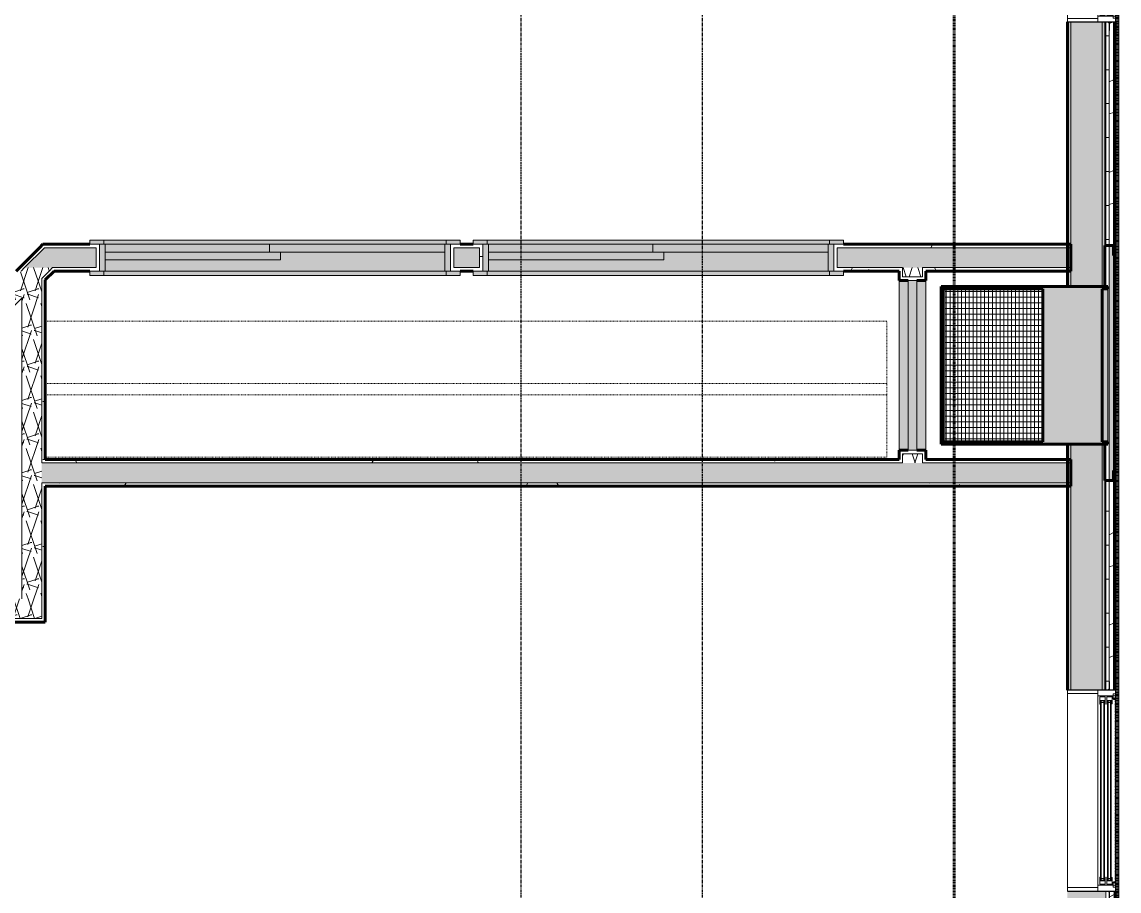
# Model space of a CAD drawing. Header units: inches. Extents: x -4110 to -1807, y 9775 to 11251.
# Drawn here: x -2261.6 to -2067.7, y 10168.9 to 10322.4 of the extents above; entities that cross this region are included whole.
import ezdxf

# ---------------------------------------------------------------- set-up
doc = ezdxf.new("R2010")
doc.units = ezdxf.units.IN
doc.header["$MEASUREMENT"] = 0
for name, pattern in [('Dash', [0.25, 0.125, -0.125]), ('Dash 1_16_', [0.125, 0.0625, -0.0625]), ('Double Dash 3_8_', [1, 0.375, -0.125, 0.125, -0.125, 0.125, -0.125]), ('Grid Line 1_2_', [0.875, 0.5, -0.125, 0.125, -0.125])]:
    doc.linetypes.add(name, pattern=pattern)
for name, color, linetype, lineweight in [('0-1', 7, 'Continuous', 5), ('0-2', 10, 'Continuous', 18), ('0-3', 250, 'Double Dash 3_8_', 60), ('A-DETL-GENF-HDLN-1', 7, 'Dash', 9), ('A-DETL-GENF-HDLN-2', 1, 'Continuous', 18), ('A-DOOR', 31, 'Continuous', 18), ('A-DOOR-1', 55, 'Continuous', 18), ('A-DOOR-2', 10, 'Continuous', 18), ('A-DOOR-3', 7, 'Continuous', 9), ('A-DOOR-FRAM-1', 31, 'Continuous', 18), ('A-DOOR-FRAM-2', 7, 'Continuous', 9), ('A-GENM-1', 253, 'Continuous', 9), ('A-GENM-2', 7, 'Continuous', 9), ('A-GENM-3', 35, 'Continuous', 9), ('A-GENM-4', 250, 'Continuous', 60), ('A-GLAZ', 151, 'Continuous', 18), ('A-GLAZ-1', 59, 'Continuous', 18), ('A-GLAZ-2', 50, 'Continuous', 30), ('A-GLAZ-3', 7, 'Continuous', 9), ('A-GLAZ-4', 250, 'Continuous', 60), ('A-GLAZ-5', 151, 'Continuous', 9), ('A-WALL-1', 8, 'Continuous', 5), ('A-WALL-3', 250, 'Continuous', 60), ('A-WALL-4', 10, 'Continuous', 18), ('A-WALL-5', 251, 'Continuous', 5), ('A-WALL-PATT-1', 7, 'Continuous', 9), ('A-WALL-PATT-2', 253, 'Continuous', 9), ('A-WALL-PATT-3', 135, 'Continuous', 9), ('C-PROP-LINE-2', 250, 'Dash 1_16_', 60), ('Q-CASE-HDLN-1', 7, 'Dash', 9), ('S-GRID-1', 1, 'Grid Line 1_2_', 30)]:
    doc.layers.add(name, color=color, linetype=linetype, lineweight=lineweight)
pattern_1 = [(0, (0, 0), (20.48, 5.12), [0.845, -14.515, 0.845, -14.515, -81.92]), (0, (0, 0), (20.48, 5.12), [-30.72, 0.845, -29.875, 0.845, -14.515, -35.84]), (0, (0, 0), (20.48, 5.12), [-76.8, 0.845, -9.395, 0.845, -24.755]), (120, (7.68, 2.56), (-14.67405, 15.1762003), [0.845, -14.515, 0.845, -14.515, -81.92]), (120, (7.68, 2.56), (-14.67405, 15.1762003), [-30.72, 0.845, -29.875, 0.845, -14.515, -35.84]), (120, (7.68, 2.56), (-14.67405, 15.1762003), [-76.8, 0.845, -9.395, 0.845, -24.755]), (240, (10.24, 12.8), (-5.80595, -20.2962003), [0.845, -14.515, 0.845, -14.515, -81.92]), (240, (10.24, 12.8), (-5.80595, -20.2962003), [-30.72, 0.845, -29.875, 0.845, -14.515, -35.84]), (240, (10.24, 12.8), (-5.80595, -20.2962003), [-76.8, 0.845, -9.395, 0.845, -24.755])]
pattern_2 = [(161.57, (0.32, 0.32), (-2.560496185, -0.000537386), [0, -18.214, 2.022, 0]), (18.43, (-0.32, 0.32), (-2.560496185, 0.000537386), [0, -18.214, 2.022, 0]), (108.43, (0.32, 0.32), (1.27922091, -6.400876726), [6.07, -14.166]), (71.57, (-0.32, 0.32), (1.27922091, 6.400876726), [6.07, -14.166])]

# ---------------------------------------------------------------- blocks, each defined once
blk = doc.blocks.new('083100 - Access Doors and Panels - Type 1 - ACCESS PANEL - 2-6 X 6-0-3696233-ENLARGED RCP - 2ND FLOOR PLAN - WEST')
at = {"layer": 'A-DOOR-1'}
blk.add_hatch(color=256, dxfattribs=at).paths.add_polyline_path([(-13.75, 0.75), (-15, 0.75), (-15, -0.75), (15, -0.75), (15, 0.75), (13.25, 0.75)], flags=0)
at = {"layer": 'A-DOOR-2'}
for p, q in [((15, 0.75), (-15, 0.75)), ((-15, 0.75), (-15, -0.75)), ((15, 0.75), (15, -0.75)), ((15, -0.75), (-15, -0.75))]:
    blk.add_line(p, q, dxfattribs=at)
blk = doc.blocks.new('SLIDING - FLUSH - SLIDING - FLUSH - 5-0 x 6-8-3203586-ENLARGED RCP - 2ND FLOOR PLAN - WEST')
at = {"layer": 'A-DOOR'}
for points in [[(-32.75, 3.25), (-32.75, 2.5), (-30.25, 2.5), (-30.25, 3.25), (-31, 3.25)], [(-30.25, 2.5), (30.25, 2.5), (30.25, 3.25), (-30.25, 3.25)], [(30.25, 2.5), (32.75, 2.5), (32.75, 3.25), (30.25, 3.25)], [(-1, -0.88), (30, -0.88), (30, 0.5), (-1, 0.5)], [(-30, -2.25), (1, -2.25), (1, -0.88), (-30, -0.88)], [(-32.75, -3), (-30.25, -3), (-30.25, -2.25), (-32.75, -2.25)], [(-30.25, -2.25), (-30.25, -3), (30.25, -3), (30.25, -2.25), (-30, -2.25)], [(30.25, -3), (32.75, -3), (32.75, -2.25), (30.25, -2.25)]]:
    blk.add_hatch(color=256, dxfattribs=at).paths.add_polyline_path(points, flags=0)
at = {"layer": 'A-DOOR-FRAM-1'}
for points in [[(-31, -2.25), (-30, -2.25), (-30, 2.5), (-31, 2.5), (-31, -0.88)], [(30, -0.88), (30, -2.25), (31, -2.25), (31, 2.5), (30, 2.5), (30, 0.5)]]:
    blk.add_hatch(color=256, dxfattribs=at).paths.add_polyline_path(points, flags=0)
h = blk.add_hatch(color=256, dxfattribs=at)
h.paths.add_polyline_path([(-30, 0.5), (-30, -0.88), (-1, -0.88), (-1, 0.5), (30, 0.5), (30, 2.5), (-30, 2.5)], flags=0)
h.paths.add_polyline_path([(1, -2.25), (30, -2.25), (30, -0.88), (1, -0.88)], flags=0)
at = {"layer": 'A-DOOR-3'}
for p, q in [((-32.75, 2.5), (-32.75, 3.25)), ((-30.25, 3.25), (-32.75, 3.25)), ((-32.75, 2.5), (-30.25, 2.5)), ((30.25, 3.25), (-30.25, 3.25)), ((-30.25, 3.25), (-30.25, 2.5)), ((30.25, 2.5), (30.25, 3.25)), ((30.25, 3.25), (32.75, 3.25)), ((32.75, 2.5), (30.25, 2.5)), ((32.75, 3.25), (32.75, 2.5)), ((30, 0.5), (-1, 0.5)), ((-1, 0.5), (-1, -0.88)), ((30, 0.5), (30, -0.88)), ((1, -0.88), (-30, -0.88)), ((-30, -0.88), (-30, -2.25)), ((-1, -0.88), (30, -0.88)), ((1, -0.88), (1, -2.25)), ((-32.75, -3), (-32.75, -2.25)), ((-30.25, -2.25), (-32.75, -2.25)), ((-32.75, -3), (-30.25, -3)), ((-30.25, -2.25), (-30.25, -3)), ((-30.25, -3), (30.25, -3)), ((-30, -2.25), (1, -2.25)), ((30.25, -2.25), (32.75, -2.25)), ((30.25, -3), (30.25, -2.25)), ((32.75, -3), (30.25, -3)), ((32.75, -2.25), (32.75, -3))]:
    blk.add_line(p, q, dxfattribs=at)
at = {"layer": 'A-DOOR-FRAM-2'}
for p, q in [((-31, -2.25), (-31, 2.5)), ((-30, 2.5), (-31, 2.5)), ((30, 2.5), (-30, 2.5)), ((-30, 2.5), (-30, -2.25)), ((30, -2.25), (30, 2.5)), ((30, 2.5), (31, 2.5)), ((31, 2.5), (31, -2.25)), ((-31, -2.25), (-30, -2.25)), ((1, -2.25), (30, -2.25)), ((31, -2.25), (30, -2.25))]:
    blk.add_line(p, q, dxfattribs=at)
blk = doc.blocks.new('OD_CW_Closet - OD_CW_Closet-4058444-ENLARGED RCP - 2ND FLOOR PLAN - WEST')
at = {"layer": 'Q-CASE-HDLN-1'}
for p, q in [((149.46, 24), (0.74, 24)), ((0.74, 24), (0.74, 0)), ((0.74, 13), (149.46, 13)), ((0.74, 11), (149.46, 11)), ((0.74, 0), (149.46, 0))]:
    blk.add_line(p, q, dxfattribs=at)
blk = doc.blocks.new('CTR - 1st Phase - Unit Layouts_rvt-1-ENLARGED RCP - 2ND FLOOR PLAN - WEST')
at = {"layer": 'A-WALL-1'}
h = blk.add_hatch(color=256, dxfattribs=at)
h.paths.add_polyline_path([(-2104.92, 10246.79), (-2104.92, 10276.79), (-2106.55, 10276.79), (-2106.55, 10246.79), (-2105.53, 10246.79)], flags=0)
h.paths.add_polyline_path([(-2102.42, 10246.79), (-2101.8, 10246.79), (-2101.8, 10276.79), (-2103.42, 10276.79), (-2103.42, 10246.79)], flags=0)
at = {"layer": 'A-WALL-PATT-1'}
h = blk.add_hatch(dxfattribs=at)
h.set_pattern_fill('FP_1', color=256, style=0, pattern_type=2)
h.set_pattern_definition(pattern_1)
h.paths.add_polyline_path([(-2117.47, 10280.79), (-2117.47, 10282.54), (-2076.8, 10282.54), (-2076.8, 10283.16), (-2118.1, 10283.16), (-2118.1, 10280.79)], flags=0)
h.paths.add_polyline_path([(-2180.72, 10280.79), (-2180.1, 10280.79), (-2180.1, 10283.16), (-2185.85, 10283.16), (-2185.85, 10280.79), (-2185.22, 10280.79), (-2185.22, 10282.54), (-2180.72, 10282.54)], flags=0)
h.paths.add_polyline_path([(-2247.85, 10280.79), (-2247.85, 10283.16), (-2257.86, 10283.16), (-2258.48, 10282.54), (-2248.47, 10282.54), (-2248.47, 10280.79)], flags=0)
h = blk.add_hatch(dxfattribs=at)
h.set_pattern_fill('FP_1', color=256, style=0, pattern_type=2)
h.set_pattern_definition(pattern_1)
h.paths.add_polyline_path([(-2101.8, 10278.41), (-2076.8, 10278.41), (-2076.8, 10279.04), (-2102.42, 10279.04), (-2102.42, 10278.41)], flags=0)
h.paths.add_polyline_path([(-2118.1, 10278.41), (-2105.92, 10278.41), (-2105.92, 10279.04), (-2117.47, 10279.04), (-2117.47, 10280.79), (-2118.1, 10280.79), (-2118.1, 10279.04)], flags=0)
h.paths.add_polyline_path([(-2180.1, 10278.41), (-2180.1, 10280.79), (-2180.72, 10280.79), (-2180.72, 10279.04), (-2185.22, 10279.04), (-2185.22, 10280.79), (-2185.85, 10280.79), (-2185.85, 10278.41), (-2180.72, 10278.41)], flags=0)
h.paths.add_polyline_path([(-2247.85, 10278.41), (-2247.85, 10280.79), (-2248.47, 10280.79), (-2248.47, 10279.04), (-2256.15, 10279.04), (-2256.78, 10278.41), (-2248.47, 10278.41)], flags=0)
h = blk.add_hatch(dxfattribs=at)
h.set_pattern_fill('FP_1', color=256, style=0, pattern_type=2)
h.set_pattern_definition(pattern_1)
h.paths.add_polyline_path([(-2291.25, 10243.06), (-2261.57, 10272.73), (-2261.57, 10273.62), (-2291.69, 10243.5)], flags=0)
h.paths.add_polyline_path([(-2258.07, 10276.23), (-2255.89, 10278.41), (-2256.78, 10278.41), (-2258.07, 10277.12), (-2258.07, 10276.86)], flags=0)
h = blk.add_hatch(dxfattribs=at)
h.set_pattern_fill('FP_1', color=256, style=0, pattern_type=2)
h.set_pattern_definition(pattern_1)
h.paths.add_polyline_path([(-2258.07, 10217.04), (-2257.45, 10217.04), (-2257.45, 10241.04), (-2258.07, 10241.04), (-2258.07, 10220.54)], flags=0)
h.paths.add_polyline_path([(-2257.46, 10244.54), (-2257.45, 10244.54), (-2257.45, 10276.86), (-2258.07, 10276.23), (-2258.07, 10244.54)], flags=0)
h = blk.add_hatch(dxfattribs=at)
h.set_pattern_fill('FP_1', color=256, style=0, pattern_type=2)
h.set_pattern_definition(pattern_1)
h.paths.add_polyline_path([(-2102.42, 10244.54), (-2076.8, 10244.55), (-2076.8, 10245.16), (-2102.42, 10245.16)], flags=0)
h.paths.add_polyline_path([(-2208.39, 10244.54), (-2105.92, 10244.54), (-2105.92, 10245.16), (-2257.45, 10245.16), (-2257.45, 10244.54)], flags=0)
h = blk.add_hatch(dxfattribs=at)
h.set_pattern_fill('FP_1', color=256, style=0, pattern_type=2)
h.set_pattern_definition(pattern_1)
h.paths.add_polyline_path([(-2141.03, 10240.41), (-2076.17, 10240.41), (-2076.17, 10241.04), (-2257.45, 10241.04), (-2257.45, 10240.41), (-2208.39, 10240.41)], flags=0)
at = {"layer": 'A-WALL-PATT-2'}
h = blk.add_hatch(dxfattribs=at)
h.set_pattern_fill('FP_2', color=256, style=0, pattern_type=2)
h.set_pattern_definition(pattern_2)
h.paths.add_polyline_path([(-2076.8, 10279.04), (-2076.17, 10279.04), (-2076.17, 10282.54), (-2117.47, 10282.54), (-2117.47, 10279.04), (-2081.14, 10279.04)], flags=0)
h.paths.add_polyline_path([(-2180.72, 10279.04), (-2180.72, 10282.54), (-2185.22, 10282.54), (-2185.22, 10279.04)], flags=0)
h.paths.add_polyline_path([(-2261.1, 10279.04), (-2248.47, 10279.04), (-2248.47, 10282.54), (-2257.6, 10282.54), (-2258.07, 10282.07)], flags=0)
h = blk.add_hatch(dxfattribs=at)
h.set_pattern_fill('FP_2', color=256, style=0, pattern_type=2)
h.set_pattern_definition(pattern_2)
h.paths.add_polyline_path([(-2294.17, 10241.02), (-2256.15, 10279.04), (-2261.1, 10279.04), (-2296.64, 10243.5), (-2296.61, 10243.46)], flags=0)
h = blk.add_hatch(dxfattribs=at)
h.set_pattern_fill('FP_2', color=256, style=0, pattern_type=2)
h.set_pattern_definition(pattern_2)
h.paths.add_polyline_path([(-2102.42, 10244.54), (-2102.42, 10246.16), (-2105.92, 10246.16), (-2105.92, 10244.54)], flags=0)
h.paths.add_polyline_path([(-2105.92, 10277.41), (-2102.42, 10277.41), (-2102.42, 10279.04), (-2105.92, 10279.04), (-2105.92, 10278.41)], flags=0)
h = blk.add_hatch(dxfattribs=at)
h.set_pattern_fill('FP_2', color=256, style=0, pattern_type=2)
h.set_pattern_definition(pattern_2)
h.paths.add_polyline_path([(-2258.07, 10220.54), (-2258.07, 10277.12), (-2261.57, 10273.62), (-2261.57, 10220.54)], flags=0)
h = blk.add_hatch(dxfattribs=at)
h.set_pattern_fill('FP_2', color=256, style=0, pattern_type=2)
h.set_pattern_definition(pattern_2)
h.paths.add_polyline_path([(-2141.03, 10241.04), (-2076.17, 10241.04), (-2076.17, 10244.54), (-2258.07, 10244.54), (-2258.07, 10241.04), (-2208.39, 10241.04)], flags=0)
h = blk.add_hatch(dxfattribs=at)
h.set_pattern_fill('FP_2', color=256, style=0, pattern_type=2)
h.set_pattern_definition(pattern_2)
h.paths.add_polyline_path([(-2258.07, 10217.04), (-2258.07, 10220.54), (-2268.73, 10220.54), (-2265.23, 10217.04), (-2261.57, 10217.04)], flags=0)
at = {"layer": 'A-WALL-3'}
for p, q in [((-2262.61, 10278.41), (-2258.48, 10282.54)), ((-2258.48, 10282.54), (-2257.86, 10283.16)), ((-2257.86, 10283.16), (-2249.6, 10283.16)), ((-2184.1, 10283.16), (-2181.85, 10283.16)), ((-2116.35, 10283.16), (-2076.17, 10283.16)), ((-2076.17, 10283.16), (-2076.17, 10278.41)), ((-2255.89, 10278.41), (-2257.45, 10276.86)), ((-2257.45, 10276.86), (-2257.45, 10245.16)), ((-2249.6, 10278.41), (-2255.89, 10278.41)), ((-2181.85, 10278.41), (-2184.1, 10278.41)), ((-2106.55, 10278.41), (-2116.35, 10278.41)), ((-2106.55, 10276.79), (-2106.55, 10278.41)), ((-2104.92, 10276.79), (-2106.55, 10276.79)), ((-2101.8, 10276.79), (-2103.42, 10276.79)), ((-2076.17, 10278.41), (-2101.8, 10278.41)), ((-2101.8, 10278.41), (-2101.8, 10276.79)), ((-2106.55, 10245.16), (-2106.55, 10246.79)), ((-2106.55, 10246.79), (-2104.92, 10246.79)), ((-2103.42, 10246.79), (-2101.8, 10246.79)), ((-2101.8, 10246.79), (-2101.8, 10245.16)), ((-2257.45, 10245.16), (-2106.55, 10245.16)), ((-2101.8, 10245.16), (-2076.17, 10245.16)), ((-2076.17, 10245.16), (-2076.17, 10240.41)), ((-2076.17, 10240.41), (-2257.45, 10240.41)), ((-2257.45, 10240.41), (-2257.45, 10221.16)), ((-2257.45, 10221.16), (-2257.45, 10217.04)), ((-2257.45, 10217.04), (-2257.45, 10216.41)), ((-2257.45, 10216.41), (-2263.72, 10216.41))]:
    blk.add_line(p, q, dxfattribs=at)
at = {"layer": 'A-WALL-4'}
for p, q in [((-2257.6, 10282.54), (-2261.1, 10279.04)), ((-2257.6, 10282.54), (-2248.47, 10282.54)), ((-2248.47, 10282.54), (-2248.47, 10280.79)), ((-2185.22, 10282.54), (-2180.72, 10282.54)), ((-2185.22, 10280.79), (-2185.22, 10282.54)), ((-2180.72, 10282.54), (-2180.72, 10280.79)), ((-2117.47, 10282.54), (-2076.17, 10282.54)), ((-2117.47, 10280.79), (-2117.47, 10282.54)), ((-2248.47, 10280.79), (-2248.47, 10279.04)), ((-2185.22, 10279.04), (-2185.22, 10280.79)), ((-2180.72, 10280.79), (-2180.72, 10279.04)), ((-2117.47, 10279.04), (-2117.47, 10280.79)), ((-2261.1, 10279.04), (-2261.73, 10278.41)), ((-2256.15, 10279.04), (-2256.78, 10278.41)), ((-2248.47, 10279.04), (-2256.15, 10279.04)), ((-2180.72, 10279.04), (-2185.22, 10279.04)), ((-2105.92, 10279.04), (-2117.47, 10279.04)), ((-2105.92, 10279.04), (-2105.92, 10278.41)), ((-2076.17, 10279.04), (-2102.42, 10279.04)), ((-2102.42, 10279.04), (-2102.42, 10278.41)), ((-2256.78, 10278.41), (-2258.07, 10277.12)), ((-2258.07, 10277.12), (-2258.07, 10276.23)), ((-2106.55, 10276.79), (-2106.55, 10246.79)), ((-2105.92, 10277.41), (-2105.92, 10278.41)), ((-2104.17, 10277.41), (-2105.92, 10277.41)), ((-2102.42, 10277.41), (-2104.17, 10277.41)), ((-2102.42, 10278.41), (-2102.42, 10277.41)), ((-2101.8, 10246.79), (-2101.8, 10276.79)), ((-2258.07, 10276.23), (-2258.07, 10244.54)), ((-2261.57, 10273.62), (-2291.69, 10243.5)), ((-2261.57, 10273.62), (-2261.57, 10272.73)), ((-2261.57, 10272.73), (-2261.57, 10221.16)), ((-2105.92, 10246.16), (-2104.17, 10246.16)), ((-2105.92, 10245.16), (-2105.92, 10246.16)), ((-2104.17, 10246.16), (-2102.42, 10246.16)), ((-2102.42, 10246.16), (-2102.42, 10245.16)), ((-2258.07, 10244.54), (-2257.45, 10244.54)), ((-2105.92, 10244.54), (-2257.45, 10244.54)), ((-2105.92, 10245.16), (-2105.92, 10244.54)), ((-2102.42, 10245.16), (-2102.42, 10244.54)), ((-2076.17, 10244.54), (-2102.42, 10244.54)), ((-2258.07, 10241.04), (-2257.45, 10241.04)), ((-2258.07, 10241.04), (-2258.07, 10221.16)), ((-2076.17, 10241.04), (-2257.45, 10241.04)), ((-2261.57, 10220.54), (-2261.57, 10221.16)), ((-2258.07, 10220.54), (-2258.07, 10221.16)), ((-2258.07, 10217.04), (-2258.07, 10220.54)), ((-2258.07, 10217.04), (-2264.35, 10217.04))]:
    blk.add_line(p, q, dxfattribs=at)
at = {"layer": '0-2'}
for name, p, rotation in [('SLIDING - FLUSH - SLIDING - FLUSH - 5-0 x 6-8-3203586-ENLARGED RCP - 2ND FLOOR PLAN - WEST', (-2216.85, 10280.91), 180), ('SLIDING - FLUSH - SLIDING - FLUSH - 5-0 x 6-8-3203586-ENLARGED RCP - 2ND FLOOR PLAN - WEST', (-2149.1, 10280.91), 180), ('083100 - Access Doors and Panels - Type 1 - ACCESS PANEL - 2-6 X 6-0-3696233-ENLARGED RCP - 2ND FLOOR PLAN - WEST', (-2104.17, 10261.79), 269.9999999998489), ('OD_CW_Closet - OD_CW_Closet-4058444-ENLARGED RCP - 2ND FLOOR PLAN - WEST', (-2107.99, 10269.57), 180)]:
    blk.add_blockref(name, p, dxfattribs=dict(at, rotation=rotation))
blk = doc.blocks.new('Basic Wall _ EXT - FIBER CEMENT - LARGE - ___-2505167-ENLARGED RCP - 2ND FLOOR PLAN - WEST')
at = {"layer": 'A-WALL-4'}
h = blk.add_hatch(color=256, dxfattribs=at)
h.paths.add_polyline_path([(-2067.7, 9979.97), (-2067.7, 10851.61), (-2068.42, 10850.89), (-2068.42, 10818.8), (-2068.36, 10818.8), (-2068.36, 10816.34), (-2068.33, 10816.34), (-2068.33, 10780.84), (-2068.42, 10780.84), (-2068.42, 10780.34), (-2068.33, 10780.34), (-2068.33, 10744.84), (-2068.36, 10744.84), (-2068.36, 10742.38), (-2068.42, 10742.38), (-2068.42, 10703.6), (-2068.36, 10703.6), (-2068.36, 10701.14), (-2068.33, 10701.14), (-2068.33, 10665.64), (-2068.42, 10665.64), (-2068.42, 10665.14), (-2068.33, 10665.14), (-2068.33, 10629.64), (-2068.36, 10629.64), (-2068.36, 10627.18), (-2068.42, 10627.18), (-2068.42, 10511.6), (-2068.33, 10511.6), (-2068.33, 10476.1), (-2068.36, 10476.1), (-2068.36, 10473.64), (-2068.42, 10473.64), (-2068.42, 10396.4), (-2068.36, 10396.4), (-2068.36, 10393.94), (-2068.33, 10393.94), (-2068.33, 10358.44), (-2068.42, 10358.44), (-2068.42, 10357.94), (-2068.33, 10357.94), (-2068.33, 10322.44), (-2068.36, 10322.44), (-2068.36, 10319.98), (-2068.42, 10319.98), (-2068.42, 10204.4), (-2068.33, 10204.4), (-2068.33, 10168.9), (-2068.36, 10168.9), (-2068.36, 10166.44), (-2068.42, 10166.44), (-2068.42, 10089.2), (-2068.36, 10089.2), (-2068.36, 10086.74), (-2068.33, 10086.74), (-2068.33, 10051.24), (-2068.42, 10051.24), (-2068.42, 10050.74), (-2068.33, 10050.74), (-2068.33, 10015.24), (-2068.36, 10015.24), (-2068.36, 10012.78), (-2068.42, 10012.78), (-2068.42, 9980.69), (-2068.3, 9980.56)], flags=0)
h.paths.add_polyline_path([(-2068.67, 10241.43), (-2068.67, 10282.95), (-2069.42, 10282.95), (-2069.42, 10241.43)], flags=0)
h.paths.add_polyline_path([(-2068.67, 10548.63), (-2068.67, 10590.15), (-2069.42, 10590.15), (-2069.42, 10548.63)], flags=0)
blk.add_hatch(color=256, dxfattribs=at).paths.add_polyline_path([(-2067.67, 9979.94), (-2067.67, 10851.64), (-2067.7, 10851.61), (-2067.7, 9979.97)], flags=0)
for p, q in [((-2067.7, 10851.61), (-2067.7, 9979.97)), ((-2069.42, 10282.95), (-2069.42, 10241.43))]:
    blk.add_line(p, q, dxfattribs=at)
blk = doc.blocks.new('V-Series_EWC4_SPVU_RFA_2015 - 2ND AND 3RD FLOOR-2226480-ENLARGED RCP - 2ND FLOOR PLAN - WEST')
at = {"layer": 'A-GENM-1'}
h = blk.add_hatch(color=256, dxfattribs=at)
h.paths.add_polyline_path([(-3858.97, 10936.25), (-3829.54, 10936.25), (-3829.54, 10964.13), (-3858.97, 10964.13), (-3858.97, 10963.69), (-3857.97, 10963.69), (-3857.97, 10936.69), (-3858.97, 10936.69)], flags=0)
h.paths.add_polyline_path([(-3847.51, 10936.69), (-3847.51, 10963.69), (-3829.79, 10963.69), (-3829.79, 10936.69), (-3841.86, 10936.69)], flags=0)
for points in [[(-3858.7, 10936.69), (-3857.97, 10936.69), (-3857.97, 10963.69), (-3858.97, 10963.69), (-3858.97, 10936.69)], [(-3830.19, 10936.69), (-3829.79, 10936.69), (-3829.79, 10963.69), (-3830.19, 10963.69), (-3830.19, 10937.4)]]:
    blk.add_hatch(color=256, dxfattribs=at).paths.add_polyline_path(points, flags=0)
at = {"layer": 'A-GENM-3'}
h = blk.add_hatch(dxfattribs=at)
h.set_pattern_fill('FP_9', color=256, style=0, pattern_type=2)
h.set_pattern_definition([(90, (-3838.85, 10950.189), (0.68, -4e-17), []), (0, (-3838.85, 10950.189), (0, -1), [])])
h.paths.add_polyline_path([(-3841.86, 10936.69), (-3830.19, 10936.69), (-3830.19, 10963.69), (-3847.51, 10963.69), (-3847.51, 10936.69)], flags=0)
at = {"layer": 'A-GENM-2'}
for p, q in [((-3858.97, 10963.69), (-3858.97, 10936.69)), ((-3858.97, 10963.69), (-3857.97, 10963.69)), ((-3857.97, 10936.69), (-3857.97, 10963.69)), ((-3830.19, 10963.69), (-3830.19, 10936.69)), ((-3858.97, 10936.69), (-3857.97, 10936.69))]:
    blk.add_line(p, q, dxfattribs=at)
at = {"layer": 'A-GENM-4'}
for p, q in [((-3858.97, 10963.69), (-3858.97, 10964.13)), ((-3858.97, 10964.13), (-3829.54, 10964.13)), ((-3857.97, 10963.69), (-3858.97, 10963.69)), ((-3857.97, 10936.69), (-3857.97, 10963.69)), ((-3829.79, 10963.69), (-3847.51, 10963.69)), ((-3847.51, 10963.69), (-3847.51, 10936.69)), ((-3829.79, 10936.69), (-3829.79, 10963.69)), ((-3829.54, 10964.13), (-3829.54, 10936.25)), ((-3858.97, 10936.25), (-3858.97, 10936.69)), ((-3858.97, 10936.69), (-3857.97, 10936.69)), ((-3829.54, 10936.25), (-3858.97, 10936.25)), ((-3847.51, 10936.69), (-3829.79, 10936.69))]:
    blk.add_line(p, q, dxfattribs=at)
blk = doc.blocks.new('Perforated Panel at Magic-Pak - hvac panel - 2nd floor 2-2702972-ENLARGED RCP - 2ND FLOOR PLAN - WEST')
at = {"layer": 'A-GLAZ-5'}
h = blk.add_hatch(dxfattribs=at)
h.set_pattern_fill('FP_13', color=256, style=0, pattern_type=2)
h.set_pattern_definition([(45, (-10262.189, -2072.611), (-2.8284271, 2.8284271), [])])
h.paths.add_polyline_path([(-19.01, -4.12), (-19.01, -4.19), (19.01, -4.19), (19.01, -4.12), (-12.19, -4.12)], flags=0)
at = {"layer": 'A-GLAZ-4'}
for p, q in [((19.01, -4.12), (-19.01, -4.12)), ((-19.01, -4.19), (19.01, -4.19))]:
    blk.add_line(p, q, dxfattribs=at)
blk = doc.blocks.new('Window-Double_Hung-Marvin-Essential - ESDH3066 - 2nd Floor-3357214-ENLARGED RCP - 2ND FLOOR PLAN - WEST')
at = {"layer": 'A-GLAZ-1'}
blk.add_hatch(color=256, dxfattribs=at).paths.add_polyline_path([(17.75, 4.19), (20.21, 4.19), (20.21, 4.25), (17.75, 4.25)], flags=0)
at = {"layer": 'A-DETL-GENF-HDLN-1'}
blk.add_line((16.1, 4.22), (-16.5, 4.22), dxfattribs=at)
at = {"layer": 'A-DETL-GENF-HDLN-2'}
for p, q in [((15.84, 3.57), (-15.84, 3.57)), ((15.84, 3.45), (-15.84, 3.45)), ((15.84, 3.01), (-15.84, 3.01)), ((15.84, 2.88), (-15.84, 2.88)), ((15.84, 2.35), (-15.84, 2.35)), ((15.84, 2.23), (-15.84, 2.23)), ((-17.13, 1.16), (-17.13, -4.19)), ((15.84, 1.79), (-15.84, 1.79)), ((15.84, 1.66), (-15.84, 1.66)), ((17.12, -4.19), (17.12, 1.16)), ((-17.13, -4.19), (-17.75, -4.19)), ((17.12, -4.19), (17.75, -4.19))]:
    blk.add_line(p, q, dxfattribs=at)
at = {"layer": 'A-GLAZ'}
for p, q in [((-17.75, 4.28), (-17.75, 1.19)), ((-17.75, 4.28), (-17.16, 4.28)), ((-17.08, 3.87), (-17.16, 4.28)), ((-16.3, 4.25), (-16.85, 4.25)), ((-16.85, 4.25), (-16.85, 3.87)), ((-16.3, 4.01), (-16.3, 4.25)), ((-16.18, 4.01), (-16.3, 4.01)), ((-16.19, 3.87), (-16.19, 3.97)), ((-16.19, 3.97), (-16.1, 3.97)), ((-16.18, 4.22), (-16.18, 4.01)), ((-16.18, 4.22), (-16.1, 4.22)), ((-16.1, 3.97), (-16.1, 4.22)), ((16.1, 3.97), (16.1, 4.22)), ((16.18, 4.22), (16.1, 4.22)), ((16.19, 3.97), (16.1, 3.97)), ((16.18, 4.22), (16.18, 4.01)), ((16.18, 4.01), (16.3, 4.01)), ((16.19, 3.87), (16.19, 3.97)), ((16.3, 4.25), (16.85, 4.25)), ((16.3, 4.01), (16.3, 4.25)), ((16.85, 4.25), (16.85, 3.87)), ((17.08, 3.87), (17.16, 4.28)), ((17.75, 4.28), (17.16, 4.28)), ((17.75, 4.28), (17.75, 1.19)), ((-17.75, 3.23), (-19.25, 3.23)), ((-19.25, 3.23), (-19.25, 3.19)), ((-19.25, 3.19), (-17.9, 3.19)), ((-17.9, 3.19), (-17.9, 3.08)), ((-17.9, 3.08), (-17.75, 3.08)), ((-17.08, 3.87), (-16.19, 3.87)), ((-16.72, 3.77), (-16.72, 1.19)), ((-16.38, 3.77), (-16.72, 3.77)), ((-16.56, 2.75), (-16.56, 3.69)), ((-15.34, 3.69), (-16.56, 3.69)), ((-16.56, 2.75), (-15.34, 2.75)), ((-16.56, 1.53), (-16.56, 2.47)), ((-15.34, 2.47), (-16.56, 2.47)), ((-16.38, 3.87), (-16.38, 3.77)), ((-15.94, 3.59), (-15.28, 3.59)), ((-15.94, 2.87), (-15.94, 3.59)), ((-15.28, 2.87), (-15.94, 2.87)), ((-15.94, 2.37), (-15.28, 2.37)), ((-15.94, 1.65), (-15.94, 2.37)), ((-15.84, 2.88), (-15.84, 3.57)), ((-15.84, 1.66), (-15.84, 2.35)), ((-15.54, 3.01), (-15.54, 3.45)), ((-15.54, 1.79), (-15.54, 2.23)), ((-15.34, 3.69), (-15.28, 3.63)), ((-15.34, 2.75), (-15.28, 2.81)), ((-15.34, 2.47), (-15.28, 2.41)), ((-15.28, 3.59), (-15.28, 3.63)), ((-15.28, 2.81), (-15.28, 2.87)), ((-15.28, 2.37), (-15.28, 2.41)), ((15.34, 3.69), (15.28, 3.63)), ((15.28, 3.59), (15.28, 3.63)), ((15.94, 3.59), (15.28, 3.59)), ((15.28, 2.87), (15.94, 2.87)), ((15.28, 2.81), (15.28, 2.87)), ((15.34, 2.75), (15.28, 2.81)), ((15.34, 2.47), (15.28, 2.41)), ((15.28, 2.37), (15.28, 2.41)), ((15.94, 2.37), (15.28, 2.37)), ((15.34, 3.69), (16.56, 3.69)), ((16.56, 2.75), (15.34, 2.75)), ((15.34, 2.47), (16.56, 2.47)), ((15.54, 3.01), (15.54, 3.45)), ((15.54, 1.79), (15.54, 2.23)), ((15.84, 2.88), (15.84, 3.57)), ((15.84, 1.66), (15.84, 2.35)), ((15.94, 2.87), (15.94, 3.59)), ((15.94, 1.65), (15.94, 2.37)), ((17.08, 3.87), (16.19, 3.87)), ((16.38, 3.87), (16.38, 3.77)), ((16.38, 3.77), (16.72, 3.77)), ((16.56, 2.75), (16.56, 3.69)), ((16.56, 1.53), (16.56, 2.47)), ((16.72, 3.77), (16.72, 1.19)), ((17.75, 3.23), (19.25, 3.23)), ((17.9, 3.08), (17.75, 3.08)), ((19.25, 3.19), (17.9, 3.19)), ((17.9, 3.19), (17.9, 3.08)), ((19.25, 3.23), (19.25, 3.19)), ((-16.72, 1.19), (-17.75, 1.19)), ((-16.56, 1.53), (-15.34, 1.53)), ((-15.28, 1.65), (-15.94, 1.65)), ((-15.34, 1.53), (-15.28, 1.59)), ((-15.28, 1.59), (-15.28, 1.65)), ((15.28, 1.65), (15.94, 1.65)), ((15.28, 1.59), (15.28, 1.65)), ((15.34, 1.53), (15.28, 1.59)), ((16.56, 1.53), (15.34, 1.53)), ((16.72, 1.19), (17.75, 1.19))]:
    blk.add_line(p, q, dxfattribs=at)
at = {"layer": 'A-GLAZ-2'}
for p, q in [((-17.75, 4.28), (-17.75, 1.19)), ((17.75, 1.19), (17.75, 4.28)), ((-17.75, 1.16), (-17.75, -4.19)), ((17.75, -4.19), (17.75, 1.16))]:
    blk.add_line(p, q, dxfattribs=at)
at = {"layer": 'A-GLAZ-3'}
for p, q in [((17.75, 4.28), (-17.75, 4.28)), ((-17.75, 1.19), (17.75, 1.19)), ((-17.75, -4.19), (17.75, -4.19))]:
    blk.add_line(p, q, dxfattribs=at)
at = {"layer": 'A-GLAZ-4'}
for p, q in [((17.75, 4.25), (20.21, 4.25)), ((20.21, 4.25), (20.21, 4.19))]:
    blk.add_line(p, q, dxfattribs=at)
blk = doc.blocks.new('Family - ___-2835860-ENLARGED RCP - 2ND FLOOR PLAN - WEST')
at = {"layer": 'C-PROP-LINE-2'}
blk.add_line((-2067.92, 9980.19), (-2067.92, 10851.39), dxfattribs=at)
blk = doc.blocks.new('Family - ___-2835903-ENLARGED RCP - 2ND FLOOR PLAN - WEST')
at = {"layer": 'C-PROP-LINE-2'}
blk.add_line((-2096.82, 10008.84), (-2096.82, 10822.49), dxfattribs=at)
blk = doc.blocks.new('Family - ___-2835932-ENLARGED RCP - 2ND FLOOR PLAN - WEST')
at = {"layer": 'C-PROP-LINE-2'}
blk.add_line((-2067.92, 9980.19), (-2067.92, 10851.39), dxfattribs=at)
blk = doc.blocks.new('CTR - 1st Phase - Shell_rvt-1-ENLARGED RCP - 2ND FLOOR PLAN - WEST')
at = {"layer": 'A-WALL-1'}
for points in [[(-2068.67, 10243.18), (-2068.49, 10243.18), (-2068.49, 10281.2), (-2068.67, 10281.2), (-2068.67, 10250)], [(-2071.42, 10168.9), (-2071.42, 10204.4), (-2071.45, 10204.4), (-2071.45, 10168.9)]]:
    blk.add_hatch(color=256, dxfattribs=at).paths.add_polyline_path(points, flags=0)
at = {"layer": 'A-WALL-5'}
h = blk.add_hatch(color=256, dxfattribs=at)
h.paths.add_polyline_path([(-2068.67, 9980.94), (-2068.42, 9980.94), (-2068.42, 10015.24), (-2068.67, 10015.24), (-2068.67, 9981.69)], flags=0)
h.paths.add_polyline_path([(-2068.67, 10050.74), (-2068.42, 10050.74), (-2068.42, 10051.24), (-2068.67, 10051.24)], flags=0)
h.paths.add_polyline_path([(-2068.67, 10086.74), (-2068.42, 10086.74), (-2068.42, 10168.9), (-2068.67, 10168.9), (-2068.67, 10167.87)], flags=0)
h.paths.add_polyline_path([(-2068.42, 10204.4), (-2068.42, 10243.18), (-2068.67, 10243.18), (-2068.67, 10204.4)], flags=0)
h.paths.add_polyline_path([(-2068.67, 10281.2), (-2068.42, 10281.2), (-2068.42, 10322.44), (-2068.67, 10322.44), (-2068.67, 10282.95)], flags=0)
h.paths.add_polyline_path([(-2068.67, 10357.94), (-2068.42, 10357.94), (-2068.42, 10358.44), (-2068.67, 10358.44)], flags=0)
h.paths.add_polyline_path([(-2068.42, 10393.94), (-2068.42, 10476.1), (-2068.67, 10476.1), (-2068.67, 10393.94)], flags=0)
h.paths.add_polyline_path([(-2068.42, 10511.6), (-2068.42, 10550.38), (-2068.67, 10550.38), (-2068.67, 10511.6)], flags=0)
h.paths.add_polyline_path([(-2068.67, 10588.4), (-2068.42, 10588.4), (-2068.42, 10629.64), (-2068.67, 10629.64), (-2068.67, 10590.15)], flags=0)
h.paths.add_polyline_path([(-2068.67, 10665.14), (-2068.42, 10665.14), (-2068.42, 10665.64), (-2068.67, 10665.64)], flags=0)
h.paths.add_polyline_path([(-2068.42, 10701.14), (-2068.42, 10744.84), (-2068.67, 10744.84), (-2068.67, 10701.14)], flags=0)
h.paths.add_polyline_path([(-2068.67, 10780.34), (-2068.42, 10780.34), (-2068.42, 10780.84), (-2068.67, 10780.84)], flags=0)
h.paths.add_polyline_path([(-2068.42, 10816.34), (-2068.42, 10850.89), (-2068.67, 10850.89), (-2068.67, 10816.34)], flags=0)
at = {"layer": 'A-WALL-PATT-2'}
h = blk.add_hatch(dxfattribs=at)
h.set_pattern_fill('FP_7', color=256, style=0, pattern_type=2)
h.set_pattern_definition([(0, (0, 0), (0, 3.199), []), (315, (0, 0), (3.1989511, 0), [4.524, -4.524]), (45, (0, 0), (3.1989511, 0), [4.524, -4.524])])
h.paths.add_polyline_path([(-2070.17, 9982.94), (-2070.17, 10015.24), (-2070.67, 10015.24), (-2070.67, 9982.94)], flags=0)
h.paths.add_polyline_path([(-2070.17, 10050.74), (-2070.17, 10051.24), (-2070.67, 10051.24), (-2070.67, 10050.74)], flags=0)
h.paths.add_polyline_path([(-2070.17, 10086.74), (-2070.17, 10168.9), (-2070.67, 10168.9), (-2070.67, 10086.74)], flags=0)
h.paths.add_polyline_path([(-2070.67, 10204.4), (-2070.17, 10204.4), (-2070.17, 10247.85), (-2070.67, 10247.85), (-2070.67, 10241.43)], flags=0)
h.paths.add_polyline_path([(-2070.67, 10275.73), (-2070.17, 10275.73), (-2070.17, 10322.44), (-2070.67, 10322.44), (-2070.67, 10282.95)], flags=0)
h.paths.add_polyline_path([(-2070.67, 10357.94), (-2070.17, 10357.94), (-2070.17, 10358.44), (-2070.67, 10358.44)], flags=0)
h.paths.add_polyline_path([(-2070.17, 10393.94), (-2070.17, 10476.1), (-2070.67, 10476.1), (-2070.67, 10393.94)], flags=0)
h.paths.add_polyline_path([(-2070.67, 10511.6), (-2070.17, 10511.6), (-2070.17, 10555.85), (-2070.67, 10555.85), (-2070.67, 10537.46)], flags=0)
h.paths.add_polyline_path([(-2070.17, 10583.73), (-2070.17, 10629.64), (-2070.67, 10629.64), (-2070.67, 10583.73)], flags=0)
h.paths.add_polyline_path([(-2070.67, 10665.14), (-2070.17, 10665.14), (-2070.17, 10665.64), (-2070.67, 10665.64)], flags=0)
h.paths.add_polyline_path([(-2070.17, 10701.14), (-2070.17, 10744.84), (-2070.67, 10744.84), (-2070.67, 10701.14)], flags=0)
h.paths.add_polyline_path([(-2070.67, 10780.34), (-2070.17, 10780.34), (-2070.17, 10780.84), (-2070.67, 10780.84)], flags=0)
h.paths.add_polyline_path([(-2070.17, 10816.34), (-2070.17, 10849.14), (-2070.67, 10849.14), (-2070.67, 10816.34)], flags=0)
h = blk.add_hatch(dxfattribs=at)
h.set_pattern_fill('FP_6', color=256, style=0, pattern_type=2)
h.set_pattern_definition([(0, (0, 0), (0, 6), []), (90, (0, 0), (-6, 4e-16), [])])
h.paths.add_polyline_path([(-2070.13, 9982.44), (-2069.42, 9982.44), (-2069.42, 10015.24), (-2070.17, 10015.24), (-2070.17, 9982.44)], flags=0)
h.paths.add_polyline_path([(-2070.17, 10050.74), (-2069.42, 10050.74), (-2069.42, 10051.24), (-2070.17, 10051.24)], flags=0)
h.paths.add_polyline_path([(-2070.17, 10086.74), (-2069.42, 10086.74), (-2069.42, 10168.9), (-2070.17, 10168.9), (-2070.17, 10167.87)], flags=0)
h.paths.add_polyline_path([(-2070.17, 10204.4), (-2069.42, 10204.4), (-2069.42, 10241.43), (-2070.17, 10241.43)], flags=0)
h.paths.add_polyline_path([(-2069.42, 10282.95), (-2069.42, 10322.44), (-2070.17, 10322.44), (-2070.17, 10282.95)], flags=0)
h.paths.add_polyline_path([(-2069.42, 10357.94), (-2069.42, 10358.44), (-2070.17, 10358.44), (-2070.17, 10357.94)], flags=0)
h.paths.add_polyline_path([(-2070.17, 10393.94), (-2069.42, 10393.94), (-2069.42, 10476.1), (-2070.17, 10476.1), (-2070.17, 10414.26)], flags=0)
h.paths.add_polyline_path([(-2070.17, 10511.6), (-2069.42, 10511.6), (-2069.42, 10548.63), (-2070.17, 10548.63), (-2070.17, 10537.46)], flags=0)
h.paths.add_polyline_path([(-2070.17, 10590.15), (-2069.42, 10590.15), (-2069.42, 10629.64), (-2070.17, 10629.64)], flags=0)
h.paths.add_polyline_path([(-2069.42, 10665.14), (-2069.42, 10665.64), (-2070.17, 10665.64), (-2070.17, 10665.14)], flags=0)
h.paths.add_polyline_path([(-2069.42, 10701.14), (-2069.42, 10744.84), (-2070.17, 10744.84), (-2070.17, 10701.14)], flags=0)
h.paths.add_polyline_path([(-2070.17, 10780.34), (-2069.42, 10780.34), (-2069.42, 10780.84), (-2070.17, 10780.84)], flags=0)
h.paths.add_polyline_path([(-2070.17, 10816.34), (-2069.42, 10816.34), (-2069.42, 10849.89), (-2070.17, 10849.89), (-2070.17, 10824.91)], flags=0)
h = blk.add_hatch(dxfattribs=at)
h.set_pattern_fill('FP_2', color=256, style=0, pattern_type=2)
h.set_pattern_definition(pattern_2)
h.paths.add_polyline_path([(-2076.17, 9988.44), (-2070.67, 9988.44), (-2070.67, 10015.24), (-2076.17, 10015.24), (-2076.17, 9988.99)], flags=0)
h.paths.add_polyline_path([(-2071.42, 10050.74), (-2070.67, 10050.74), (-2070.67, 10051.24), (-2076.17, 10051.24), (-2076.17, 10050.74), (-2071.45, 10050.74)], flags=0)
h.paths.add_polyline_path([(-2070.67, 10086.74), (-2070.67, 10168.9), (-2076.17, 10168.9), (-2076.17, 10086.74), (-2071.42, 10086.74)], flags=0)
h.paths.add_polyline_path([(-2073.67, 10204.4), (-2070.67, 10204.4), (-2070.67, 10247.85), (-2076.17, 10247.85), (-2076.17, 10204.4)], flags=0)
h.paths.add_polyline_path([(-2073.67, 10275.73), (-2070.67, 10275.73), (-2070.67, 10322.44), (-2076.17, 10322.44), (-2076.17, 10275.73)], flags=0)
h.paths.add_polyline_path([(-2076.17, 10357.94), (-2070.67, 10357.94), (-2070.67, 10358.44), (-2076.17, 10358.44)], flags=0)
h.paths.add_polyline_path([(-2071.42, 10393.94), (-2070.67, 10393.94), (-2070.67, 10476.1), (-2076.17, 10476.1), (-2076.17, 10393.94), (-2071.45, 10393.94)], flags=0)
h.paths.add_polyline_path([(-2076.17, 10511.6), (-2070.67, 10511.6), (-2070.67, 10555.85), (-2076.17, 10555.85), (-2076.17, 10537.46)], flags=0)
h.paths.add_polyline_path([(-2071.45, 10583.73), (-2070.67, 10583.73), (-2070.67, 10629.64), (-2076.17, 10629.64), (-2076.17, 10583.73), (-2073.67, 10583.73)], flags=0)
h.paths.add_polyline_path([(-2076.17, 10665.14), (-2070.67, 10665.14), (-2070.67, 10665.64), (-2076.17, 10665.64)], flags=0)
h.paths.add_polyline_path([(-2071.42, 10701.14), (-2070.67, 10701.14), (-2070.67, 10744.84), (-2076.17, 10744.84), (-2076.17, 10701.14), (-2071.45, 10701.14)], flags=0)
h.paths.add_polyline_path([(-2070.67, 10780.34), (-2070.67, 10780.84), (-2076.17, 10780.84), (-2076.17, 10780.34), (-2071.42, 10780.34)], flags=0)
h.paths.add_polyline_path([(-2070.67, 10816.34), (-2070.67, 10848.64), (-2076.17, 10848.64), (-2076.17, 10816.34), (-2071.42, 10816.34)], flags=0)
h = blk.add_hatch(dxfattribs=at)
h.set_pattern_fill('FP_1', color=256, style=0, pattern_type=2)
h.set_pattern_definition(pattern_1)
h.paths.add_polyline_path([(-2076.8, 9989.06), (-2076.17, 9989.06), (-2076.17, 10015.24), (-2076.8, 10015.24), (-2076.8, 9989.46)], flags=0)
h.paths.add_polyline_path([(-2076.8, 10050.74), (-2076.17, 10050.74), (-2076.17, 10051.24), (-2076.8, 10051.24)], flags=0)
h.paths.add_polyline_path([(-2076.8, 10086.74), (-2076.17, 10086.74), (-2076.17, 10168.9), (-2076.8, 10168.9), (-2076.8, 10167.87)], flags=0)
h.paths.add_polyline_path([(-2076.17, 10204.4), (-2076.17, 10240.41), (-2076.8, 10240.41), (-2076.8, 10204.4)], flags=0)
h.paths.add_polyline_path([(-2076.8, 10244.54), (-2076.17, 10244.54), (-2076.17, 10247.85), (-2076.8, 10247.85)], flags=0)
h.paths.add_polyline_path([(-2076.17, 10275.73), (-2076.17, 10279.04), (-2076.8, 10279.04), (-2076.8, 10275.73)], flags=0)
h.paths.add_polyline_path([(-2076.8, 10282.54), (-2076.17, 10282.54), (-2076.17, 10322.44), (-2076.8, 10322.44), (-2076.8, 10291.07)], flags=0)
h.paths.add_polyline_path([(-2076.8, 10357.94), (-2076.17, 10357.94), (-2076.17, 10358.44), (-2076.8, 10358.44)], flags=0)
h.paths.add_polyline_path([(-2076.8, 10393.94), (-2076.17, 10393.94), (-2076.17, 10411.35), (-2076.8, 10411.35)], flags=0)
h.paths.add_polyline_path([(-2076.6, 10420.23), (-2076.17, 10420.23), (-2076.17, 10476.1), (-2076.8, 10476.1), (-2076.8, 10420.23)], flags=0)
h.paths.add_polyline_path([(-2076.8, 10511.6), (-2076.17, 10511.6), (-2076.17, 10549.04), (-2076.8, 10549.04), (-2076.8, 10537.46)], flags=0)
h.paths.add_polyline_path([(-2076.8, 10552.54), (-2076.17, 10552.54), (-2076.17, 10555.85), (-2076.8, 10555.85)], flags=0)
h.paths.add_polyline_path([(-2076.17, 10583.73), (-2076.17, 10587.04), (-2076.8, 10587.04), (-2076.8, 10583.73)], flags=0)
h.paths.add_polyline_path([(-2076.8, 10591.16), (-2076.17, 10591.16), (-2076.17, 10629.64), (-2076.8, 10629.64)], flags=0)
h.paths.add_polyline_path([(-2076.8, 10665.14), (-2076.17, 10665.14), (-2076.17, 10665.64), (-2076.8, 10665.64)], flags=0)
h.paths.add_polyline_path([(-2076.8, 10701.14), (-2076.17, 10701.14), (-2076.17, 10744.84), (-2076.8, 10744.84), (-2076.8, 10742.78)], flags=0)
h.paths.add_polyline_path([(-2076.8, 10780.34), (-2076.17, 10780.34), (-2076.17, 10780.84), (-2076.8, 10780.84)], flags=0)
h.paths.add_polyline_path([(-2076.17, 10816.34), (-2076.17, 10843.14), (-2076.8, 10843.14), (-2076.8, 10816.34)], flags=0)
at = {"layer": 'A-WALL-PATT-3'}
h = blk.add_hatch(dxfattribs=at)
h.set_pattern_fill('FP_5', color=256, style=0, pattern_type=2)
h.set_pattern_definition([(216.87, (6.4, 16), (47.9999428, 32.00008575), [8, -72]), (206.565, (16, 11.2), (-15.999975, -15.9994993), [17.889, -17.889]), (198.435, (16, 3.2), (-32.0003383, -16.000521), [10.119, -40.477])])
h.paths.add_polyline_path([(-2068.67, 9981.69), (-2068.67, 10015.24), (-2069.42, 10015.24), (-2069.42, 9981.69)], flags=0)
h.paths.add_polyline_path([(-2069.42, 10050.74), (-2068.67, 10050.74), (-2068.67, 10051.24), (-2069.42, 10051.24)], flags=0)
h.paths.add_polyline_path([(-2068.67, 10086.74), (-2068.67, 10168.9), (-2069.42, 10168.9), (-2069.42, 10086.74)], flags=0)
h.paths.add_polyline_path([(-2068.67, 10204.4), (-2068.67, 10241.43), (-2069.42, 10241.43), (-2069.42, 10204.4)], flags=0)
h.paths.add_polyline_path([(-2069.42, 10282.95), (-2068.67, 10282.95), (-2068.67, 10322.44), (-2069.42, 10322.44), (-2069.42, 10291.07)], flags=0)
h.paths.add_polyline_path([(-2069.42, 10357.94), (-2068.67, 10357.94), (-2068.67, 10358.44), (-2069.42, 10358.44)], flags=0)
h.paths.add_polyline_path([(-2069.42, 10393.94), (-2068.67, 10393.94), (-2068.67, 10476.1), (-2069.42, 10476.1), (-2069.42, 10414.26)], flags=0)
h.paths.add_polyline_path([(-2068.67, 10511.6), (-2068.67, 10548.63), (-2069.42, 10548.63), (-2069.42, 10511.6)], flags=0)
h.paths.add_polyline_path([(-2069.42, 10590.15), (-2068.67, 10590.15), (-2068.67, 10629.64), (-2069.42, 10629.64)], flags=0)
h.paths.add_polyline_path([(-2069.42, 10665.14), (-2068.67, 10665.14), (-2068.67, 10665.64), (-2069.42, 10665.64)], flags=0)
h.paths.add_polyline_path([(-2068.67, 10701.14), (-2068.67, 10744.84), (-2069.42, 10744.84), (-2069.42, 10701.14)], flags=0)
h.paths.add_polyline_path([(-2069.42, 10780.34), (-2068.67, 10780.34), (-2068.67, 10780.84), (-2069.42, 10780.84)], flags=0)
h.paths.add_polyline_path([(-2069.42, 10816.34), (-2068.67, 10816.34), (-2068.67, 10850.64), (-2069.42, 10850.64), (-2069.42, 10824.91)], flags=0)
at = {"layer": 'A-WALL-3'}
for p, q in [((-2076.8, 10275.73), (-2076.8, 10322.44)), ((-2071.45, 10322.44), (-2071.42, 10322.44)), ((-2068.42, 10322.44), (-2068.42, 10281.2)), ((-2068.67, 10282.95), (-2070.17, 10282.95)), ((-2070.17, 10282.95), (-2070.17, 10275.73)), ((-2068.67, 10281.2), (-2068.67, 10282.95)), ((-2068.42, 10281.2), (-2068.67, 10281.2)), ((-2070.17, 10275.73), (-2076.8, 10275.73)), ((-2076.8, 10204.4), (-2076.8, 10247.85)), ((-2076.8, 10247.85), (-2070.17, 10247.85)), ((-2070.17, 10247.85), (-2070.17, 10241.43)), ((-2068.67, 10241.43), (-2068.67, 10243.18)), ((-2068.67, 10243.18), (-2068.42, 10243.18)), ((-2068.42, 10243.18), (-2068.42, 10204.4)), ((-2070.17, 10241.43), (-2068.67, 10241.43)), ((-2071.42, 10204.4), (-2071.45, 10204.4))]:
    blk.add_line(p, q, dxfattribs=at)
at = {"layer": 'A-WALL-4'}
for p, q in [((-2076.17, 10322.44), (-2076.17, 10275.73)), ((-2070.67, 10322.44), (-2070.67, 10275.73)), ((-2070.17, 10322.44), (-2070.17, 10282.95)), ((-2069.42, 10322.44), (-2069.42, 10282.95)), ((-2068.67, 10322.44), (-2068.67, 10282.95)), ((-2068.67, 10243.18), (-2068.67, 10281.2)), ((-2076.17, 10247.85), (-2076.17, 10204.4)), ((-2070.67, 10247.85), (-2070.67, 10204.4)), ((-2070.17, 10241.43), (-2070.17, 10204.4)), ((-2069.42, 10241.43), (-2069.42, 10204.4)), ((-2068.67, 10241.43), (-2068.67, 10204.4))]:
    blk.add_line(p, q, dxfattribs=at)
at = {"layer": '0-2'}
blk.add_blockref('Basic Wall _ EXT - FIBER CEMENT - LARGE - ___-2505167-ENLARGED RCP - 2ND FLOOR PLAN - WEST', (0, 0), dxfattribs=at)
for name, p, rotation in [('Window-Double_Hung-Marvin-Essential - ESDH3066 - 2nd Floor-3357214-ENLARGED RCP - 2ND FLOOR PLAN - WEST', (-2072.61, 10340.19), 269.9999999999999), ('Perforated Panel at Magic-Pak - hvac panel - 2nd floor 2-2702972-ENLARGED RCP - 2ND FLOOR PLAN - WEST', (-2072.61, 10262.19), 89.99999999999991), ('V-Series_EWC4_SPVU_RFA_2015 - 2ND AND 3RD FLOOR-2226480-ENLARGED RCP - 2ND FLOOR PLAN - WEST', (-5928.65, 21211.98), 180), ('Window-Double_Hung-Marvin-Essential - ESDH3066 - 2nd Floor-3357214-ENLARGED RCP - 2ND FLOOR PLAN - WEST', (-2072.61, 10186.65), 269.9999999999999)]:
    blk.add_blockref(name, p, dxfattribs=dict(at, rotation=rotation))
at = {"layer": '0-3'}
for name in ['Family - ___-2835860-ENLARGED RCP - 2ND FLOOR PLAN - WEST', 'Family - ___-2835932-ENLARGED RCP - 2ND FLOOR PLAN - WEST', 'Family - ___-2835903-ENLARGED RCP - 2ND FLOOR PLAN - WEST']:
    blk.add_blockref(name, (0, 0), dxfattribs=at)
blk = doc.blocks.new('CTR - 1st Phase - Structure_rvt-1-ENLARGED RCP - 2ND FLOOR PLAN - WEST')
at = {"layer": 'S-GRID-1'}
for p, q in [((-2173.32, 9774.88), (-2173.32, 11217.93)), ((-2141.32, 9774.88), (-2141.32, 11217.93))]:
    blk.add_line(p, q, dxfattribs=at)

msp = doc.modelspace()

# ---------------------------------------------------------------- block references
at = {"layer": '0-1'}
for name in ['CTR - 1st Phase - Structure_rvt-1-ENLARGED RCP - 2ND FLOOR PLAN - WEST', 'CTR - 1st Phase - Unit Layouts_rvt-1-ENLARGED RCP - 2ND FLOOR PLAN - WEST', 'CTR - 1st Phase - Shell_rvt-1-ENLARGED RCP - 2ND FLOOR PLAN - WEST']:
    msp.add_blockref(name, (0, 0), dxfattribs=at)

doc.saveas('drawing.dxf')
